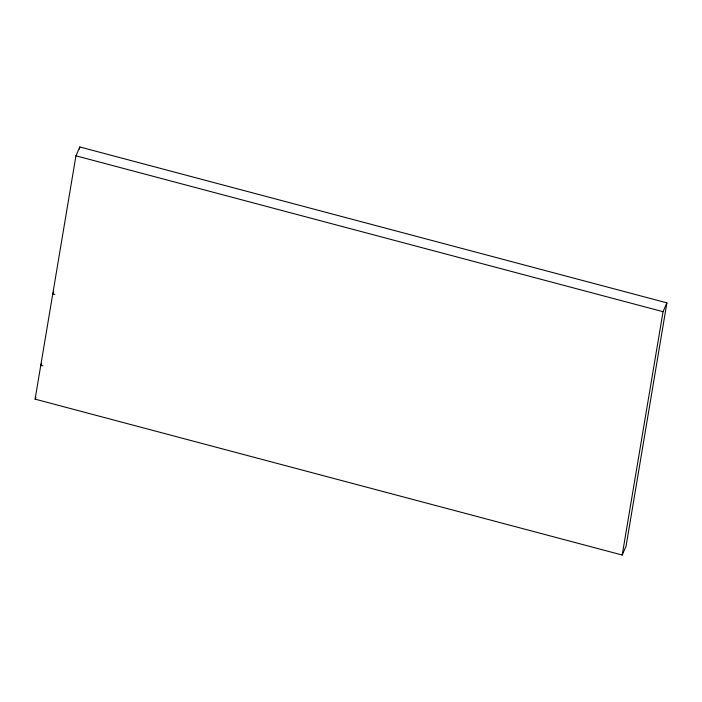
<?xml version="1.0" encoding="UTF-8"?>
<svg xmlns="http://www.w3.org/2000/svg" width="702" height="702" viewBox="0 0 702 702"><rect width="100%" height="100%" fill="white"/><g stroke="black" fill="none" stroke-linecap="round" stroke-linejoin="round"><path stroke-width="1.05" d="M35.1 399.14L75.939 155.8L79.8 146.964L666.9 302.86L626.061 546.2L622.2 555.036L35.1 399.14L35.96 397.174M79.431 149.122L79.8 146.964M622.2 555.036L663.039 311.697L666.9 302.86M53.598 292.085L52.738 294.05L54.888 294.419M41.629 363.39L40.769 365.356L42.919 365.733M75.939 155.8L663.039 311.697"/></g></svg>
